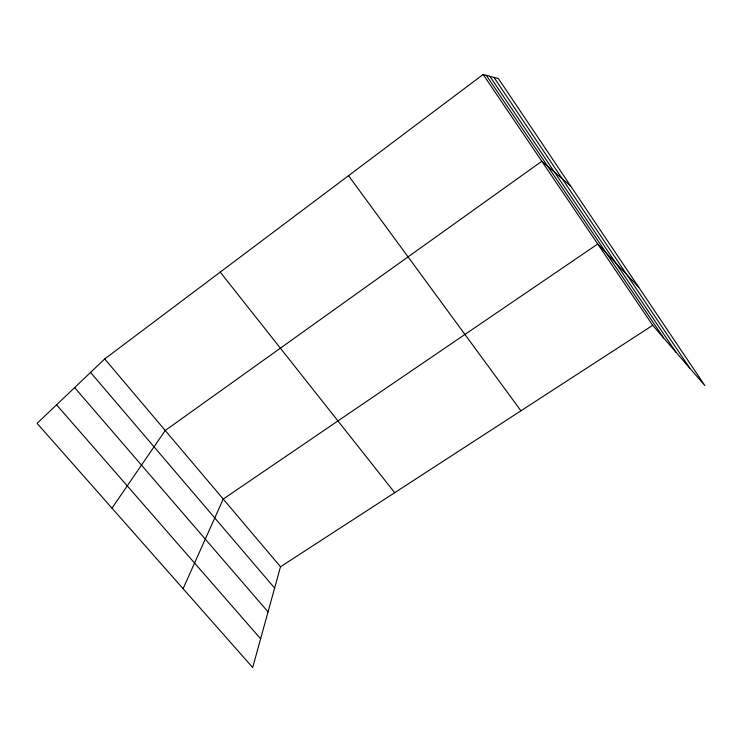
<?xml version="1.0" encoding="UTF-8"?>
<svg xmlns="http://www.w3.org/2000/svg" width="742" height="742" viewBox="0 0 742 742"><rect width="100%" height="100%" fill="white"/><g stroke="black" fill="none" stroke-linecap="round" stroke-linejoin="round"><path stroke-width="1.11" d="M652.71 325.33L280.504 566.758L252.697 667.522L37.1 423.348L104.715 358.942L483.153 74.478L498.448 78.624L704.9 385.636L652.71 325.33L483.153 74.478M183.079 588.675L223.231 499.051L597.746 244.007L638.732 287.237M111.968 508.14L165.234 430.49L541.818 161.264L570.663 186.01M56.55 404.817L260.627 638.806M74.636 387.593L268.048 611.909M90.552 372.428L274.623 588.081M104.715 358.942L280.504 566.758M220.226 272.11L394.707 492.688M348.527 175.678L520.93 410.808M486.298 75.332L663.561 337.87M493.968 77.409L689.782 368.171M489.859 76.296L675.804 352.014"/></g></svg>
